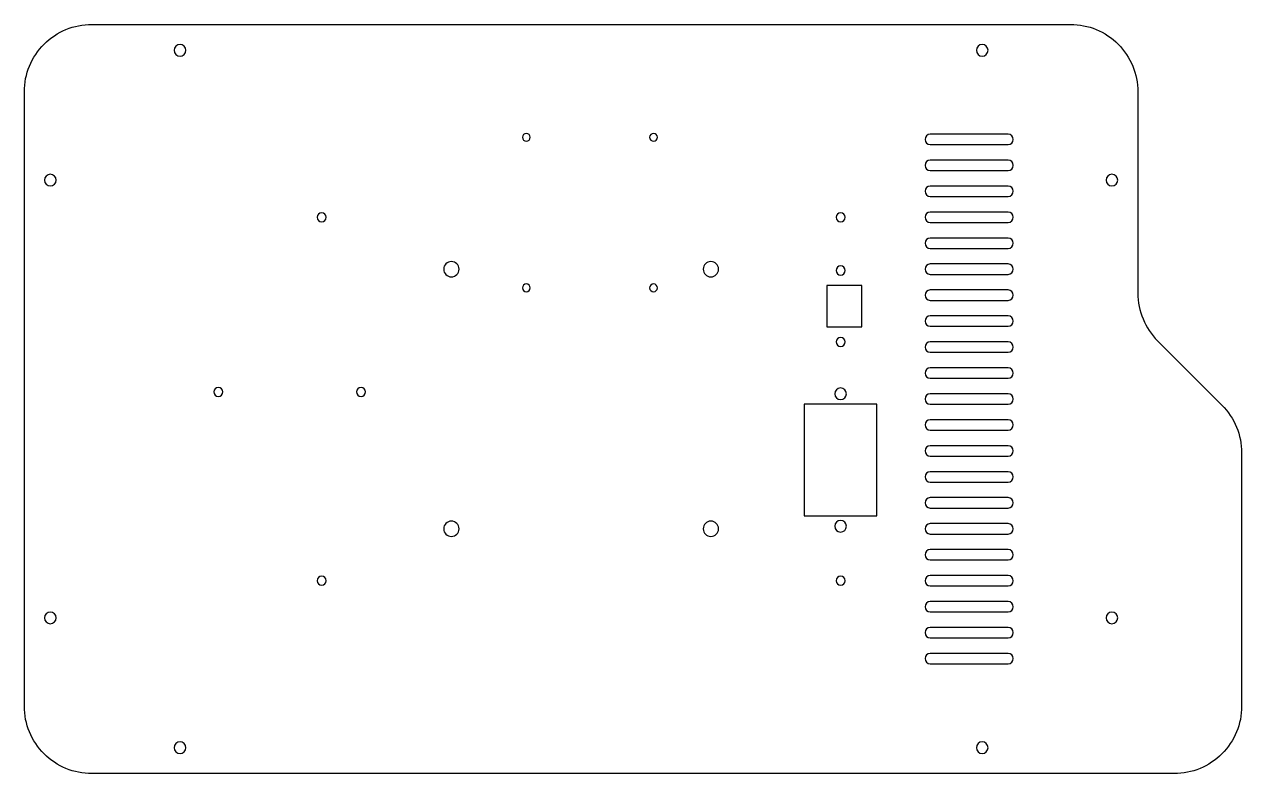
# Model space of a CAD drawing. Header units: millimetres. Extents: x -26 to 443, y 0 to 289.
import ezdxf

# ---------------------------------------------------------------- set-up
doc = ezdxf.new("R2010")
doc.units = ezdxf.units.MM

msp = doc.modelspace()

# ---------------------------------------------------------------- linework, layer by layer
at = {"layer": 'INTERIOR_PROFILES'}
for points in [[(323.16, 242.3), (353.16, 242.3, 1), (353.16, 246.3), (323.16, 246.3, 1)], [(323.16, 232.3), (353.16, 232.3, 1), (353.16, 236.3), (323.16, 236.3, 1)], [(323.16, 222.3), (353.16, 222.3, 1), (353.16, 226.3), (323.16, 226.3, 1)], [(323.16, 212.3), (353.16, 212.3, 1), (353.16, 216.3), (323.16, 216.3, 1)], [(323.16, 202.3), (353.16, 202.3, 1), (353.16, 206.3), (323.16, 206.3, 1)], [(323.16, 192.3), (353.16, 192.3, 1), (353.16, 196.3), (323.16, 196.3, 1)], [(323.16, 182.3), (353.16, 182.3, 1), (353.16, 186.3), (323.16, 186.3, 1)], [(323.16, 172.3), (353.16, 172.3, 1), (353.16, 176.3), (323.16, 176.3, 1)], [(323.16, 162.3), (353.16, 162.3, 1), (353.16, 166.3), (323.16, 166.3, 1)], [(323.16, 152.3), (353.16, 152.3, 1), (353.16, 156.3), (323.16, 156.3, 1)], [(323.16, 142.3), (353.16, 142.3, 1), (353.16, 146.3), (323.16, 146.3, 1)], [(323.16, 132.3), (353.16, 132.3, 1), (353.16, 136.3), (323.16, 136.3, 1)], [(323.16, 122.3), (353.16, 122.3, 1), (353.16, 126.3), (323.16, 126.3, 1)], [(323.16, 112.3), (353.16, 112.3, 1), (353.16, 116.3), (323.16, 116.3, 1)], [(323.16, 102.3), (353.16, 102.3, 1), (353.16, 106.3), (323.16, 106.3, 1)], [(323.16, 92.3), (353.16, 92.3, 1), (353.16, 96.3), (323.16, 96.3, 1)], [(323.16, 82.3), (353.16, 82.3, 1), (353.16, 86.3), (323.16, 86.3, 1)], [(323.16, 72.3), (353.16, 72.3, 1), (353.16, 76.3), (323.16, 76.3, 1)], [(323.16, 62.3), (353.16, 62.3, 1), (353.16, 66.3), (323.16, 66.3, 1)], [(323.16, 52.3), (353.16, 52.3, 1), (353.16, 56.3), (323.16, 56.3, 1)], [(323.16, 42.3), (353.16, 42.3, 1), (353.16, 46.3), (323.16, 46.3, 1)]]:
    msp.add_lwpolyline(points, format="xyb", close=True, dxfattribs=at)
for points in [[(283.33, 172.05), (296.83, 172.05), (296.83, 188.05), (283.33, 188.05)], [(274.58, 99.3), (302.58, 99.3), (302.58, 142.3), (274.58, 142.3)]]:
    msp.add_lwpolyline(points, close=True, dxfattribs=at)
at = {"layer": 'INTERIOR_PROFILES', "extrusion": (0, 0, -1)}
for centre, radius in [((-34, 278.6), 2.25), ((-343.16, 278.6), 2.25), ((-167.5, 245.1), 1.5), ((-216.5, 245.1), 1.5), ((16, 228.6), 2.25), ((-393.16, 228.6), 2.25), ((-88.58, 214.3), 1.75), ((-288.58, 214.3), 1.75), ((-138.58, 194.3), 2.95), ((-238.58, 194.3), 2.95), ((-288.58, 193.8), 1.75), ((-167.5, 187.1), 1.5), ((-216.5, 187.1), 1.5), ((-288.58, 166.3), 1.75), ((-48.75, 147.04), 1.75), ((-103.75, 147.04), 1.75), ((-288.58, 146.3), 2.25), ((-138.58, 94.3), 2.95), ((-238.58, 94.3), 2.95), ((-288.58, 95.3), 2.25), ((-88.58, 74.3), 1.75), ((-288.58, 74.3), 1.75), ((16, 60), 2.25), ((-393.16, 60), 2.25), ((-34, 10), 2.25), ((-343.16, 10), 2.25)]:
    msp.add_circle(centre, radius, dxfattribs=at)
at = {"layer": 'OUTER_PROFILES'}
msp.add_lwpolyline([(443.16, 26, -0.414214), (417.16, 0), (0, 0, -0.414214), (-26, 26), (-26, 262.6, -0.414214), (0, 288.6), (377.16, 288.6, -0.414214), (403.16, 262.6), (403.16, 185.07, 0.198912), (410.78, 166.68), (435.54, 141.92, -0.198912), (443.16, 123.53)], format="xyb", close=True, dxfattribs=at)

doc.saveas('drawing.dxf')
